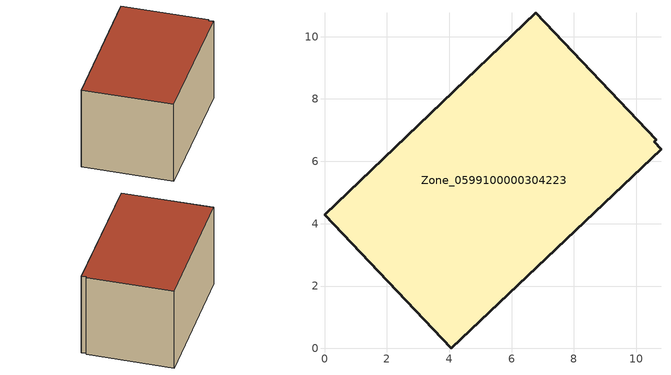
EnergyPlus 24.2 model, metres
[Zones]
Zone_0599100000304223
 floor ground (C_G): 10.64,6.7 10.57,6.63 10.8,6.39 4.07,0 0,4.28 6.77,10.77 z0
 wall outside (C_F): 10.64,6.7 6.77,10.77 0,4.28 4.07,0 10.8,6.39 10.57,6.63 10.64,6.7 z0:5.73
 roof outside (C_R): 10.57,6.63 10.64,6.7 6.77,10.77 0,4.28 4.07,0 10.8,6.39 z5.73
[BUILDING]
Pand.0599100000304223: North Axis=0; Terrain=City; Loads Convergence Tolerance Value=0.04; Temperature Convergence Tolerance Value=0.4; Solar Distribution=FullExterior; Maximum Number of Warmup Days=25; Minimum Number of Warmup Days=1
[Site:Location]
Rotterdam.The.Hague.AP_ZH_NLD Design_Conditions: Latitude=51.96; Longitude=4.45; Time Zone=1; Elevation=-4.5
[SITE:GROUNDTEMPERATURE:BUILDINGSURFACE]
18, 18, 18, 18, 18, 18, 18, 18, 18, 18, 18, 18
[MATERIAL] Thermal Absorptance=0.9; Solar Absorptance=0.7; Visible Absorptance=0.7
Name | Roughness | Thickness | Conductivity | Density | Specific Heat
G.TC.1946-1964 | MediumSmooth | 0.15 | 1 | 540 | 1210
F.TC.1946-1964 | Rough | 0.3 | 0.857143 | 1920 | 840
R.TC.1946-1964 | MediumRough | 0.2 | 0.235294 | 1500 | 1000
[CONSTRUCTION]
C_G: G.TC.1946-1964
C_F: F.TC.1946-1964
C_R: R.TC.1946-1964
[ZONE]
Zone_0599100000304223: Type=1; Multiplier=1; Ceiling Height=Autocalculate; Volume=Autocalculate; Floor Area=autocalculate; Part of Total Floor Area=Yes
[ZONEINFILTRATION:DESIGNFLOWRATE]
Infil_Zone_0599100000304223: Zone or ZoneList or Space or SpaceList=Zone_0599100000304223; Schedule=AlwaysOn; Design Flow Rate Calculation Method=Flow/Area; Flow Rate per Floor Area=0.003; Constant Term Coefficient=1; Temperature Term Coefficient=0; Velocity Term Coefficient=0; Velocity Squared Term Coefficient=0
[HVACTEMPLATE:ZONE:IDEALLOADSAIRSYSTEM]
Zone_0599100000304223: Maximum Heating Supply Air Temperature=50; Minimum Cooling Supply Air Temperature=13; Maximum Heating Supply Air Humidity Ratio=0.0156; Minimum Cooling Supply Air Humidity Ratio=0.0077; Heating Limit=NoLimit; Cooling Limit=NoLimit; Dehumidification Control Type=ConstantSensibleHeatRatio; Cooling Sensible Heat Ratio=0.7; Dehumidification Setpoint=60; Humidification Control Type=None; Humidification Setpoint=30; Outdoor Air Method=None; Outdoor Air Flow Rate per Person=0.00944; Outdoor Air Flow Rate per Zone Floor Area=0; Outdoor Air Flow Rate per Zone=0; Demand Controlled Ventilation Type=None; Outdoor Air Economizer Type=NoEconomizer; Heat Recovery Type=None; Sensible Heat Recovery Effectiveness=0.7; Latent Heat Recovery Effectiveness=0.65
[ZONECONTROL:THERMOSTAT]
ThermostatControl_Zone_0599100000304223: Zone or ZoneList=Zone_0599100000304223; Control Type Schedule=DualSetpointControlType; Control 1=Thermostat_Zone_0599100000304223; Temperature Difference Between Cutout And Setpoint=0
[THERMOSTATSETPOINT:DUALSETPOINT]
Thermostat_Zone_0599100000304223: Heating Setpoint Temperature Schedule=HeatingSetpoint_Zone_0599100000304223; Cooling Setpoint Temperature Schedule=CoolingSetpoint_Zone_0599100000304223
[SCHEDULE:COMPACT]
HeatingSetpoint_Zone_0599100000304223: Through: 12/31, For: AllDays, Until: 24:00, 21
CoolingSetpoint_Zone_0599100000304223: Through: 12/31, For: AllDays, Until: 24:00, 24
DualSetpointControlType: Through: 12/31, For: AllDays, Until: 24:00, 4
AlwaysOn: Through: 12/31, For: AllDays, Until: 24:00, 1
